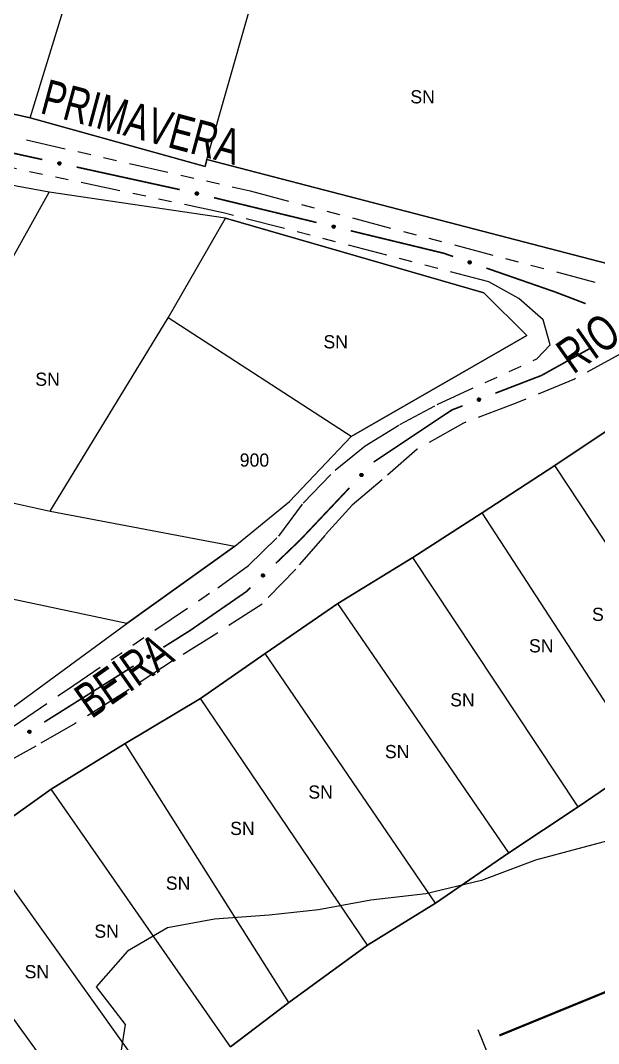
# Model space of a CAD drawing. Extents: x 205454 to 206599, y 4874260 to 4875179.
# Drawn here: x 206127.9 to 206193.6, y 4874531.2 to 4874647.5 of the extents above; entities that cross this region are included whole.
import ezdxf
from ezdxf.enums import TextEntityAlignment as Align

# ---------------------------------------------------------------- set-up
doc = ezdxf.new("R2010")
doc.units = 0
doc.header["$LTSCALE"] = 1.5
doc.header["$MEASUREMENT"] = 0
doc.linetypes.add('TRACO_25', pattern=[8, 3, -1, 1, -1, 1, -1])
for name, color, linetype in [('CD_MALHA_LOTES', 7, 'CONTINUOUS'), ('HD-CURSO-PERENE', 170, 'CONTINUOUS'), ('LM-LIM-SETORES-BAIRROS', 250, 'CONTINUOUS'), ('RU-QUADRA', 210, 'CONTINUOUS'), ('SV-EIXO-RUA-N-PAV', 6, 'CONTINUOUS'), ('SV-RUA-NAO-PAV', 7, 'CONTINUOUS'), ('SV-TXT-RUA-N-PAV', 7, 'CONTINUOUS'), ('Th_NmrPort', 7, 'CONTINUOUS')]:
    doc.layers.add(name, color=color, linetype=linetype)
doc.styles.add('ARIAL', font='ARIAL.SHX')

msp = doc.modelspace()

# ---------------------------------------------------------------- linework, layer by layer
at = {"layer": 'CD_MALHA_LOTES', "linetype": 'Continuous', "flags": 128}
for points in [[(206128.954922, 4874636.461137), (206139.845493, 4874671.937997)], [(206149.044118, 4874631.727467), (206158.491471, 4874665.007633)], [(206128.954922, 4874636.461137), (206109.153884, 4874640.861367)], [(206148.838465, 4874630.933347), (206128.954922, 4874636.461137)], [(206149.044118, 4874631.727467), (206148.838465, 4874630.933347)], [(206199.303611, 4874618.640202), (206149.044118, 4874631.727467)], [(206131.104216, 4874628.0283), (206121.783651, 4874629.705221)], [(206113.126056, 4874595.737807), (206131.104216, 4874628.0283)], [(206151.14928, 4874625.064438), (206131.104216, 4874628.0283)], [(206144.636584, 4874613.715968), (206151.14928, 4874625.064438)], [(206151.14928, 4874625.064438), (206180.514909, 4874616.562835), (206185.42868, 4874611.727061)], [(206131.221211, 4874591.720995), (206144.636584, 4874613.715968)], [(206165.461612, 4874600.222598), (206144.636584, 4874613.715968)], [(206185.42868, 4874611.727061), (206165.461612, 4874600.222598)], [(206188.583952, 4874596.937956), (206196.126678, 4874601.966441)], [(206152.202231, 4874587.743181), (206158.44194, 4874592.812944), (206165.461612, 4874600.222598)], [(206180.329647, 4874591.529963), (206188.583952, 4874596.937956)], [(206207.037541, 4874568.99666), (206188.583952, 4874596.937956)], [(206113.126056, 4874595.737807), (206131.221211, 4874591.720995)], [(206172.45485, 4874586.45404), (206180.329647, 4874591.529963)], [(206198.735798, 4874563.209159), (206180.329647, 4874591.529963)], [(206152.202231, 4874587.743181), (206139.956803, 4874578.96859)], [(206163.915914, 4874581.235801), (206172.45485, 4874586.45404)], [(206191.240509, 4874558.085797), (206172.45485, 4874586.45404)], [(206139.956803, 4874578.96859), (206108.290282, 4874585.676277)], [(206155.661609, 4874575.543177), (206163.915914, 4874581.235801)], [(206183.365713, 4874552.867558), (206163.915914, 4874581.235801)], [(206126.970409, 4874569.453035), (206139.956803, 4874578.96859)], [(206148.308637, 4874570.419816), (206155.661609, 4874575.543177)], [(206175.016531, 4874547.127496), (206155.661609, 4874575.543177)], [(206139.769701, 4874565.296454), (206148.308637, 4874570.419816)], [(206167.28405, 4874542.383642), (206148.308637, 4874570.419816)], [(206131.325642, 4874560.125654), (206139.769701, 4874565.296454)], [(206158.365606, 4874535.837125), (206139.769701, 4874565.296454)], [(206198.735798, 4874563.209159), (206191.240509, 4874558.085797)], [(206123.071337, 4874554.243276), (206131.325642, 4874560.125654)], [(206151.724211, 4874530.80864), (206131.325642, 4874560.125654)], [(206191.240509, 4874558.085797), (206183.365713, 4874552.867558)], [(206143.754537, 4874525.258332), (206123.071337, 4874554.243276)], [(206183.365713, 4874552.867558), (206175.016531, 4874547.127496)], [(206136.638757, 4874520.704233), (206116.192749, 4874549.025037)], [(206175.016531, 4874547.127496), (206167.28405, 4874542.383642)], [(206167.28405, 4874542.383642), (206158.365606, 4874535.837125)], [(206158.365606, 4874535.837125), (206151.724211, 4874530.80864)]]:
    msp.add_lwpolyline(points, dxfattribs=at)
at = {"layer": 'CD_MALHA_LOTES', "linetype": 'Continuous'}
msp.add_lwpolyline([(206131.221211, 4874591.720995), (206152.202231, 4874587.743181)], dxfattribs=at)
at = {"layer": 'HD-CURSO-PERENE', "linetype": 'Continuous'}
msp.add_polyline3d([(206197.776116, 4874555.078094, 2.554287), (206191.230049, 4874553.335514, 2.554287), (206186.392578, 4874552.041256, 2.554287), (206180.26676, 4874549.708318, 2.554287), (206173.940555, 4874548.201298, 2.554287), (206167.669041, 4874547.499646, 2.554287), (206161.733213, 4874546.384796, 2.554287), (206156.117989, 4874545.775139, 2.554287), (206149.91515, 4874545.335714, 2.554287), (206144.564229, 4874544.338093, 2.554287), (206140.004971, 4874541.673629, 2.554287), (206136.458263, 4874537.633749, 2.554287), (206139.748355, 4874533.343293, 2.554287), (206138.908223, 4874528.017316, 2.554287)], dxfattribs=at)
at = {"layer": 'LM-LIM-SETORES-BAIRROS', "const_width": 0.25}
msp.add_lwpolyline([(206182.286594, 4874532.090621), (206196.167827, 4874537.77493)], dxfattribs=at)
at = {"layer": 'LM-LIM-SETORES-BAIRROS'}
msp.add_lwpolyline([(206181.004194, 4874529.94459), (206179.867332, 4874532.720837)], dxfattribs=at)
at = {"layer": 'RU-QUADRA', "linetype": 'Continuous', "flags": 128}
for points in [[(206008.526108, 4874660.222383), (206026.457048, 4874656.592192), (206050.933332, 4874651.751938), (206061.273874, 4874649.991846), (206072.82448, 4874647.681725), (206083.33003, 4874646.031639), (206093.670572, 4874644.16154), (206102.168518, 4874642.538955), (206109.153884, 4874640.861367), (206128.954922, 4874636.461137), (206148.838465, 4874630.933347), (206149.044118, 4874631.727467), (206199.303611, 4874618.640202)], [(206126.970409, 4874569.453035), (206139.956803, 4874578.96859), (206152.202231, 4874587.743181), (206158.44194, 4874592.812944), (206165.461612, 4874600.222598), (206185.42868, 4874611.727061), (206180.514909, 4874616.562835), (206151.14928, 4874625.064438), (206131.104216, 4874628.0283), (206121.783651, 4874629.705221)], [(206196.126678, 4874601.966441), (206188.583952, 4874596.937956), (206180.329647, 4874591.529963), (206172.45485, 4874586.45404), (206163.915914, 4874581.235801), (206155.661609, 4874575.543177), (206148.308637, 4874570.419816), (206139.769701, 4874565.296454), (206131.325642, 4874560.125654), (206123.071337, 4874554.243276), (206116.192749, 4874549.025037), (206108.033322, 4874542.004134), (206100.917542, 4874536.358949), (206093.422253, 4874530.571448)], [(206151.724211, 4874530.80864), (206158.365606, 4874535.837125), (206167.28405, 4874542.383642), (206175.016531, 4874547.127496), (206183.365713, 4874552.867558), (206191.240509, 4874558.085797), (206198.735798, 4874563.209159)]]:
    msp.add_lwpolyline(points, dxfattribs=at)
at = {"layer": 'SV-EIXO-RUA-N-PAV', "const_width": 0.18}
for points in [[(206122.311014, 4874633.483952), (206130.324734, 4874631.729705)], [(206134.232207, 4874630.874338), (206145.954627, 4874628.308235)], [(206149.84775, 4874627.390599), (206161.510982, 4874624.567651)], [(206165.398725, 4874623.626669), (206175.118085, 4874621.274212)], [(206175.118085, 4874621.274212), (206175.970369, 4874621.067927)], [(206175.970369, 4874621.067927), (206177.03114, 4874620.698963)], [(206180.809127, 4874619.384881), (206188.365101, 4874616.756716)], [(206188.365101, 4874616.756716), (206188.693721, 4874616.642414)], [(206188.693721, 4874616.642414), (206192.103566, 4874615.334528)], [(206187.095619, 4874607.176731), (206192.651323, 4874610.27759)], [(206181.835501, 4874605.148734), (206186.500779, 4874606.947396)], [(206186.500779, 4874606.947396), (206187.095619, 4874607.176731)], [(206176.892351, 4874603.242941), (206178.103279, 4874603.709805)], [(206168.041323, 4874597.342256), (206176.308092, 4874602.853436)], [(206176.308092, 4874602.853436), (206176.892351, 4874603.242941)], [(206167.996981, 4874597.295306), (206168.041323, 4874597.342256)], [(206159.682019, 4874588.491229), (206165.250487, 4874594.387253)], [(206159.039933, 4874587.874826), (206159.682019, 4874588.491229)], [(206156.875771, 4874585.79723), (206159.039933, 4874587.874826)], [(206153.231575, 4874582.380153), (206153.535473, 4874582.590544)], [(206153.535473, 4874582.590544), (206153.990222, 4874583.027103)], [(206147.143064, 4874578.16503), (206153.231575, 4874582.380153)], [(206146.639498, 4874577.848503), (206147.143064, 4874578.16503)], [(206144.099589, 4874576.251988), (206146.639498, 4874577.848503)], [(206130.553404, 4874567.737244), (206140.713042, 4874574.123302)]]:
    msp.add_lwpolyline(points, dxfattribs=at)
at = {"layer": 'SV-EIXO-RUA-N-PAV'}
for points in [[(206132.161653, 4874631.44028), (206132.202454, 4874631.467249), (206132.243035, 4874631.482084), (206132.280443, 4874631.484716), (206132.314106, 4874631.478422), (206132.347819, 4874631.468104), (206132.379514, 4874631.450202), (206132.410291, 4874631.422541), (206132.437632, 4874631.381802), (206132.450097, 4874631.339232), (206132.454639, 4874631.302695), (206132.450097, 4874631.267216), (206132.439525, 4874631.234633), (206132.419841, 4874631.202325), (206132.391504, 4874631.171409), (206132.349874, 4874631.144908), (206132.30999, 4874631.130637), (206132.27374, 4874631.129042), (206132.238101, 4874631.133834), (206132.203808, 4874631.14478), (206132.172797, 4874631.162533), (206132.141721, 4874631.191119), (206132.116109, 4874631.232554), (206132.101421, 4874631.272172), (206132.099318, 4874631.308389), (206132.104825, 4874631.343371), (206132.114763, 4874631.377311), (206132.131432, 4874631.409921), (206132.161653, 4874631.44028)], [(206147.790126, 4874628.001882), (206147.831509, 4874628.027948), (206147.872407, 4874628.041889), (206147.909863, 4874628.043698), (206147.94338, 4874628.036666), (206147.976858, 4874628.02561), (206148.008153, 4874628.007016), (206148.038314, 4874627.978686), (206148.064754, 4874627.937356), (206148.076281, 4874627.894522), (206148.080019, 4874627.857895), (206148.074699, 4874627.822524), (206148.063414, 4874627.790181), (206148.043025, 4874627.758313), (206148.014016, 4874627.728027), (206147.971814, 4874627.702447), (206147.931626, 4874627.689056), (206147.89535, 4874627.688257), (206147.859824, 4874627.693831), (206147.825781, 4874627.705528), (206147.795167, 4874627.723956), (206147.764726, 4874627.753219), (206147.740031, 4874627.795207), (206147.726216, 4874627.835137), (206147.724909, 4874627.871392), (206147.731184, 4874627.906244), (206147.741864, 4874627.939958), (206147.759245, 4874627.972193), (206147.790126, 4874628.001882)], [(206163.341101, 4874624.237951), (206163.382485, 4874624.264018), (206163.423382, 4874624.277958), (206163.460839, 4874624.279767), (206163.494355, 4874624.272735), (206163.527834, 4874624.261679), (206163.559128, 4874624.243086), (206163.58929, 4874624.214755), (206163.615729, 4874624.173426), (206163.627256, 4874624.130592), (206163.630994, 4874624.093965), (206163.625674, 4874624.058593), (206163.614389, 4874624.026251), (206163.594, 4874623.994383), (206163.564991, 4874623.964097), (206163.522789, 4874623.938517), (206163.482601, 4874623.925125), (206163.446325, 4874623.924326), (206163.410799, 4874623.9299), (206163.376756, 4874623.941597), (206163.346142, 4874623.960026), (206163.315701, 4874623.989288), (206163.291006, 4874624.031276), (206163.277192, 4874624.071206), (206163.275884, 4874624.107462), (206163.282159, 4874624.142313), (206163.292839, 4874624.176027), (206163.31022, 4874624.208263), (206163.341101, 4874624.237951)], [(206178.820591, 4874620.193095), (206178.86431, 4874620.215019), (206178.906368, 4874620.224922), (206178.943823, 4874620.223085), (206178.976499, 4874620.212832), (206179.008745, 4874620.198577), (206179.038086, 4874620.177032), (206179.065354, 4874620.145906), (206179.087655, 4874620.102204), (206179.094968, 4874620.058454), (206179.095131, 4874620.021636), (206179.086401, 4874619.986949), (206179.072029, 4874619.955855), (206179.048641, 4874619.926118), (206179.016829, 4874619.898792), (206178.972342, 4874619.877431), (206178.931043, 4874619.868006), (206178.894861, 4874619.870734), (206178.860045, 4874619.879731), (206178.827298, 4874619.894679), (206178.798618, 4874619.915994), (206178.771163, 4874619.948074), (206178.750662, 4874619.992261), (206178.740791, 4874620.033344), (206178.74301, 4874620.069555), (206178.75264, 4874620.103633), (206178.766544, 4874620.13615), (206178.786973, 4874620.166546), (206178.820591, 4874620.193095)], [(206179.795728, 4874604.480294), (206179.81492, 4874604.52528), (206179.840614, 4874604.560018), (206179.870383, 4874604.582824), (206179.901944, 4874604.596117), (206179.935764, 4874604.60608), (206179.972077, 4874604.608602), (206180.013002, 4874604.602474), (206180.058263, 4874604.583538), (206180.092119, 4874604.554879), (206180.116039, 4874604.52689), (206180.131796, 4874604.494778), (206180.140924, 4874604.461762), (206180.142296, 4874604.423954), (206180.135681, 4874604.382542), (206180.115539, 4874604.337491), (206180.090116, 4874604.303607), (206180.060743, 4874604.282304), (206180.02836, 4874604.266668), (206179.99371, 4874604.25691), (206179.95805, 4874604.25464), (206179.916366, 4874604.261376), (206179.872164, 4874604.281845), (206179.838079, 4874604.306816), (206179.81637, 4874604.335882), (206179.801694, 4874604.36811), (206179.791288, 4874604.40191), (206179.787233, 4874604.438308), (206179.795728, 4874604.480294)], [(206166.44505, 4874595.812406), (206166.44296, 4874595.861269), (206166.451157, 4874595.903693), (206166.468177, 4874595.937108), (206166.490916, 4874595.962715), (206166.517131, 4874595.986291), (206166.548805, 4874596.00423), (206166.58837, 4874596.016354), (206166.637372, 4874596.018794), (206166.680279, 4874596.007541), (206166.713932, 4874595.992608), (206166.741998, 4874595.970433), (206166.764475, 4874595.944583), (206166.782021, 4874595.911066), (206166.793915, 4874595.870851), (206166.795176, 4874595.821518), (206166.786856, 4874595.779982), (206166.769544, 4874595.748094), (206166.747073, 4874595.720019), (206166.720022, 4874595.69627), (206166.688828, 4874595.67884), (206166.648316, 4874595.666937), (206166.599608, 4874595.666337), (206166.558087, 4874595.674163), (206166.525963, 4874595.691022), (206166.498822, 4874595.713768), (206166.474855, 4874595.739773), (206166.455496, 4874595.770862), (206166.44505, 4874595.812406)], [(206155.253113, 4874584.392074), (206155.253418, 4874584.440981), (206155.263681, 4874584.482952), (206155.282316, 4874584.515495), (206155.306282, 4874584.539958), (206155.333619, 4874584.562223), (206155.366133, 4874584.57859), (206155.406244, 4874584.588762), (206155.455307, 4874584.5888), (206155.497612, 4874584.575461), (206155.530493, 4874584.558898), (206155.557441, 4874584.535376), (206155.578625, 4874584.508457), (206155.59451, 4874584.474121), (206155.604421, 4874584.433372), (206155.603266, 4874584.384037), (206155.592922, 4874584.342958), (206155.57407, 4874584.311955), (206155.550252, 4874584.285014), (206155.52207, 4874584.262617), (206155.490061, 4874584.246735), (206155.449015, 4874584.236829), (206155.400336, 4874584.238615), (206155.359248, 4874584.248464), (206155.327988, 4874584.266875), (206155.301992, 4874584.290922), (206155.279327, 4874584.318069), (206155.261513, 4874584.350068), (206155.253113, 4874584.392074)], [(206142.226089, 4874575.204381), (206142.236287, 4874575.252214), (206142.254834, 4874575.291239), (206142.279671, 4874575.319335), (206142.308092, 4874575.338441), (206142.33937, 4874575.354711), (206142.374524, 4874575.364158), (206142.415864, 4874575.366), (206142.463919, 4874575.356107), (206142.502648, 4874575.33448), (206142.531496, 4874575.311604), (206142.553124, 4874575.283115), (206142.568421, 4874575.252465), (206142.577026, 4874575.215624), (206142.578484, 4874575.173712), (206142.567366, 4874575.125632), (206142.548921, 4874575.087498), (206142.524184, 4874575.060952), (206142.495405, 4874575.03939), (206142.463274, 4874575.023162), (206142.428712, 4874575.014087), (206142.386511, 4874575.012696), (206142.339201, 4874575.024298), (206142.300957, 4874575.04226), (206142.274071, 4874575.066618), (206142.253481, 4874575.095429), (206142.23678, 4874575.126602), (206142.225813, 4874575.161544), (206142.226089, 4874575.204381)], [(206128.692512, 4874566.666152), (206128.701807, 4874566.714169), (206128.719615, 4874566.753536), (206128.743919, 4874566.782095), (206128.771975, 4874566.801733), (206128.802941, 4874566.81859), (206128.837911, 4874566.828697), (206128.879209, 4874566.831318), (206128.927442, 4874566.822331), (206128.966571, 4874566.801438), (206128.995845, 4874566.779109), (206129.018006, 4874566.751032), (206129.033878, 4874566.720676), (206129.043175, 4874566.684004), (206129.045423, 4874566.642127), (206129.035212, 4874566.593846), (206129.017489, 4874566.555371), (206128.993256, 4874566.528364), (206128.964889, 4874566.506264), (206128.933069, 4874566.489433), (206128.898684, 4874566.479709), (206128.856517, 4874566.477523), (206128.808997, 4874566.488232), (206128.770421, 4874566.50547), (206128.743081, 4874566.529317), (206128.721951, 4874566.557735), (206128.704666, 4874566.588588), (206128.693043, 4874566.623318), (206128.692512, 4874566.666152)]]:
    msp.add_lwpolyline(points, close=True, dxfattribs=at)
for points in [[(206132.225551, 4874631.475806), (206132.354808, 4874631.460082)], [(206132.243035, 4874631.482084), (206132.347819, 4874631.468104)], [(206132.099318, 4874631.308389), (206132.450097, 4874631.267216)], [(206132.101421, 4874631.272172), (206132.439525, 4874631.234633)], [(206132.103595, 4874631.288787), (206132.441756, 4874631.25108)], [(206132.104517, 4874631.324903), (206132.450092, 4874631.282779)], [(206132.104825, 4874631.343371), (206132.454639, 4874631.302695)], [(206132.110671, 4874631.25092), (206132.424838, 4874631.218465)], [(206132.113728, 4874631.360601), (206132.44789, 4874631.323769)], [(206132.114763, 4874631.377311), (206132.450097, 4874631.339232)], [(206132.116109, 4874631.232554), (206132.419841, 4874631.202325)], [(206132.127688, 4874631.392466), (206132.439481, 4874631.361927)], [(206132.131432, 4874631.409921), (206132.437632, 4874631.381802)], [(206132.132993, 4874631.21251), (206132.402589, 4874631.187018)], [(206132.141721, 4874631.191119), (206132.391504, 4874631.171409)], [(206132.146979, 4874631.423164), (206132.420117, 4874631.401087)], [(206132.161653, 4874631.44028), (206132.410291, 4874631.422541)], [(206132.163147, 4874631.177972), (206132.363012, 4874631.159364)], [(206132.172797, 4874631.162533), (206132.349874, 4874631.144908)], [(206132.184475, 4874631.454067), (206132.387588, 4874631.437541)], [(206132.192678, 4874631.153349), (206132.32356, 4874631.138667)], [(206132.202454, 4874631.467249), (206132.379514, 4874631.450202)], [(206132.203808, 4874631.14478), (206132.30999, 4874631.130637)], [(206147.77508, 4874627.985092), (206148.047666, 4874627.957022)], [(206147.790126, 4874628.001882), (206148.038314, 4874627.978686)], [(206147.813245, 4874628.015165), (206148.015947, 4874627.994181)], [(206147.831509, 4874628.027948), (206148.008153, 4874628.007016)], [(206147.854789, 4874628.035996), (206147.983669, 4874628.017437)], [(206147.872407, 4874628.041889), (206147.976858, 4874628.02561)], [(206147.724909, 4874627.871392), (206148.074699, 4874627.822524)], [(206147.726216, 4874627.835137), (206148.063414, 4874627.790181)], [(206147.728755, 4874627.851701), (206148.066005, 4874627.806575)], [(206147.73047, 4874627.887787), (206148.075036, 4874627.838083)], [(206147.731184, 4874627.906244), (206148.080019, 4874627.857895)], [(206147.734997, 4874627.813688), (206148.048376, 4874627.77434)], [(206147.740031, 4874627.795207), (206148.043025, 4874627.758313)], [(206147.740463, 4874627.923275), (206148.073735, 4874627.879112)], [(206147.741864, 4874627.939958), (206148.076281, 4874627.894522)], [(206147.755119, 4874627.954825), (206148.066166, 4874627.917446)], [(206147.75647, 4874627.774796), (206148.025441, 4874627.743389)], [(206147.759245, 4874627.972193), (206148.064754, 4874627.937356)], [(206147.764726, 4874627.753219), (206148.014016, 4874627.728027)], [(206147.785859, 4874627.739605), (206147.985266, 4874627.716611)], [(206147.795167, 4874627.723956), (206147.971814, 4874627.702447)], [(206147.814841, 4874627.714339), (206147.945369, 4874627.696785)], [(206147.825781, 4874627.705528), (206147.931626, 4874627.689056)], [(206163.275884, 4874624.107462), (206163.625674, 4874624.058593)], [(206163.277192, 4874624.071206), (206163.614389, 4874624.026251)], [(206163.27973, 4874624.08777), (206163.61698, 4874624.042644)], [(206163.281445, 4874624.123857), (206163.626011, 4874624.074153)], [(206163.282159, 4874624.142313), (206163.630994, 4874624.093965)], [(206163.285972, 4874624.049757), (206163.599351, 4874624.01041)], [(206163.291006, 4874624.031276), (206163.594, 4874623.994383)], [(206163.291438, 4874624.159344), (206163.62471, 4874624.115182)], [(206163.292839, 4874624.176027), (206163.627256, 4874624.130592)], [(206163.306094, 4874624.190895), (206163.617141, 4874624.153515)], [(206163.307446, 4874624.010866), (206163.576416, 4874623.979459)], [(206163.31022, 4874624.208263), (206163.615729, 4874624.173426)], [(206163.315701, 4874623.989288), (206163.564991, 4874623.964097)], [(206163.326055, 4874624.221162), (206163.598641, 4874624.193091)], [(206163.336834, 4874623.975674), (206163.536241, 4874623.952681)], [(206163.341101, 4874624.237951), (206163.58929, 4874624.214755)], [(206163.346142, 4874623.960026), (206163.522789, 4874623.938517)], [(206163.36422, 4874624.251234), (206163.566922, 4874624.230251)], [(206163.365816, 4874623.950408), (206163.496344, 4874623.932855)], [(206163.376756, 4874623.941597), (206163.482601, 4874623.925125)], [(206163.382485, 4874624.264018), (206163.559128, 4874624.243086)], [(206163.405764, 4874624.272065), (206163.534644, 4874624.253506)], [(206163.423382, 4874624.277958), (206163.527834, 4874624.261679)], [(206178.740791, 4874620.033344), (206179.072029, 4874619.955855)], [(206178.74301, 4874620.069555), (206179.086401, 4874619.986949)], [(206178.744926, 4874620.049583), (206179.0762, 4874619.97192)], [(206178.747447, 4874620.011144), (206179.055523, 4874619.941549)], [(206178.750137, 4874620.085333), (206179.088247, 4874620.002402)], [(206178.750662, 4874619.992261), (206179.048641, 4874619.926118)], [(206178.75264, 4874620.103633), (206179.095131, 4874620.021636)], [(206178.763529, 4874620.119682), (206179.090937, 4874620.043363)], [(206178.765042, 4874619.970351), (206179.029691, 4874619.912972)], [(206178.766544, 4874620.13615), (206179.094968, 4874620.058454)], [(206178.771163, 4874619.948074), (206179.016829, 4874619.898792)], [(206178.78118, 4874620.14966), (206179.087127, 4874620.082251)], [(206178.786973, 4874620.166546), (206179.087655, 4874620.102204)], [(206178.790874, 4874619.932472), (206178.987105, 4874619.890222)], [(206178.798618, 4874619.915994), (206178.972342, 4874619.877431)], [(206178.803986, 4874620.177846), (206179.072558, 4874620.123436)], [(206178.817266, 4874619.904511), (206178.945472, 4874619.874364)], [(206178.820591, 4874620.193095), (206179.065354, 4874620.145906)], [(206178.827298, 4874619.894679), (206178.931043, 4874619.868006)], [(206178.844891, 4874620.20407), (206179.044597, 4874620.163501)], [(206178.86431, 4874620.215019), (206179.038086, 4874620.177032)], [(206178.888261, 4874620.220768), (206179.01473, 4874620.189781)], [(206178.906368, 4874620.224922), (206179.008745, 4874620.198577)], [(206179.787233, 4874604.438308), (206180.058263, 4874604.583538)], [(206179.791288, 4874604.40191), (206180.092119, 4874604.554879)], [(206179.792912, 4874604.457925), (206180.033021, 4874604.589983)], [(206179.793725, 4874604.421678), (206180.070756, 4874604.567971)], [(206179.795728, 4874604.480294), (206180.013002, 4874604.602474)], [(206179.799631, 4874604.387395), (206180.098796, 4874604.540759)], [(206179.801694, 4874604.36811), (206180.116039, 4874604.52689)], [(206179.807178, 4874604.504373), (206179.985791, 4874604.602485)], [(206179.811611, 4874604.352528), (206180.123217, 4874604.507763)], [(206179.81492, 4874604.52528), (206179.972077, 4874604.608602)], [(206179.81637, 4874604.335882), (206180.131796, 4874604.494778)], [(206179.829481, 4874604.545146), (206179.946015, 4874604.603236)], [(206179.830739, 4874604.32188), (206180.133724, 4874604.476716)], [(206179.838079, 4874604.306816), (206180.140924, 4874604.461762)], [(206179.840614, 4874604.560018), (206179.935764, 4874604.60608)], [(206179.857507, 4874604.294177), (206180.137575, 4874604.440178)], [(206179.872164, 4874604.281845), (206180.142296, 4874604.423954)], [(206179.897297, 4874604.274419), (206180.136332, 4874604.401676)], [(206179.916366, 4874604.261376), (206180.135681, 4874604.382542)], [(206179.94149, 4874604.262209), (206180.118538, 4874604.356792)], [(206179.95805, 4874604.25464), (206180.115539, 4874604.337491)], [(206179.979701, 4874604.25793), (206180.097017, 4874604.317784)], [(206179.99371, 4874604.25691), (206180.090116, 4874604.303607)], [(206166.44296, 4874595.861269), (206166.548805, 4874596.00423)], [(206166.444993, 4874595.839068), (206166.563816, 4874596.004626)], [(206166.44505, 4874595.812406), (206166.58837, 4874596.016354)], [(206166.447528, 4874595.885473), (206166.527607, 4874595.988148)], [(206166.451157, 4874595.903693), (206166.517131, 4874595.986291)], [(206166.452158, 4874595.79101), (206166.611819, 4874596.01372)], [(206166.455496, 4874595.770862), (206166.637372, 4874596.018794)], [(206166.468526, 4874595.758659), (206166.655358, 4874596.010138)], [(206166.474855, 4874595.739773), (206166.680279, 4874596.007541)], [(206166.488642, 4874595.730276), (206166.692393, 4874595.997682)], [(206166.498822, 4874595.713768), (206166.713932, 4874595.992608)], [(206166.51449, 4874595.703987), (206166.728657, 4874595.978448)], [(206166.525963, 4874595.691022), (206166.741998, 4874595.970433)], [(206166.544967, 4874595.684588), (206166.751529, 4874595.95497)], [(206166.558087, 4874595.674163), (206166.764475, 4874595.944583)], [(206166.581066, 4874595.67114), (206166.770763, 4874595.923666)], [(206166.599608, 4874595.666337), (206166.782021, 4874595.911066)], [(206166.625487, 4874595.670479), (206166.78625, 4874595.888394)], [(206166.648316, 4874595.666937), (206166.793915, 4874595.870851)], [(206166.670624, 4874595.678525), (206166.789557, 4874595.840226)], [(206166.688828, 4874595.67884), (206166.795176, 4874595.821518)], [(206166.706943, 4874595.691146), (206166.786966, 4874595.79575)], [(206166.720022, 4874595.69627), (206166.786856, 4874595.779982)], [(206155.253113, 4874584.392074), (206155.406244, 4874584.588762)], [(206155.253418, 4874584.440981), (206155.366133, 4874584.57859)], [(206155.254361, 4874584.418707), (206155.381146, 4874584.578251)], [(206155.259165, 4874584.370356), (206155.429536, 4874584.584983)], [(206155.259165, 4874584.464932), (206155.344173, 4874584.563564)], [(206155.261513, 4874584.350068), (206155.455307, 4874584.5888)], [(206155.263681, 4874584.482952), (206155.333619, 4874584.562223)], [(206155.27393, 4874584.337242), (206155.472847, 4874584.579274)], [(206155.279327, 4874584.318069), (206155.497612, 4874584.575461)], [(206155.292633, 4874584.307909), (206155.509229, 4874584.565021)], [(206155.301992, 4874584.290922), (206155.530493, 4874584.558898)], [(206155.317163, 4874584.280386), (206155.544508, 4874584.544035)], [(206155.327988, 4874584.266875), (206155.557441, 4874584.535376)], [(206155.346654, 4874584.259518), (206155.566203, 4874584.519465)], [(206155.359248, 4874584.248464), (206155.578625, 4874584.508457)], [(206155.382051, 4874584.24432), (206155.583882, 4874584.487257)], [(206155.400336, 4874584.238615), (206155.59451, 4874584.474121)], [(206155.426386, 4874584.241485), (206155.597624, 4874584.451269)], [(206155.449015, 4874584.236829), (206155.604421, 4874584.433372)], [(206155.471863, 4874584.247312), (206155.598569, 4874584.402997)], [(206155.490061, 4874584.246735), (206155.603266, 4874584.384037)], [(206155.508757, 4874584.25814), (206155.593804, 4874584.358701)], [(206155.52207, 4874584.262617), (206155.592922, 4874584.342958)], [(206142.225813, 4874575.161544), (206142.463919, 4874575.356107)], [(206142.226089, 4874575.204381), (206142.415864, 4874575.366)], [(206142.227619, 4874575.181888), (206142.437909, 4874575.357585)], [(206142.232703, 4874575.23021), (206142.389157, 4874575.360787)], [(206142.235376, 4874575.146471), (206142.479168, 4874575.343227)], [(206142.236287, 4874575.252214), (206142.374524, 4874575.364158)], [(206142.23678, 4874575.126602), (206142.502648, 4874575.33448)], [(206142.246764, 4874575.274506), (206142.349977, 4874575.353888)], [(206142.247754, 4874575.113959), (206142.511911, 4874575.321904)], [(206142.253481, 4874575.095429), (206142.531496, 4874575.311604)], [(206142.254834, 4874575.291239), (206142.33937, 4874575.354711)], [(206142.266205, 4874575.082041), (206142.542212, 4874575.294211)], [(206142.274071, 4874575.066618), (206142.553124, 4874575.283115)], [(206142.290861, 4874575.055635), (206142.558484, 4874575.265759)], [(206142.300957, 4874575.04226), (206142.568421, 4874575.252465)], [(206142.322449, 4874575.033586), (206142.569278, 4874575.230639)], [(206142.339201, 4874575.024298), (206142.577026, 4874575.215624)], [(206142.365293, 4874575.021835), (206142.57545, 4874575.192615)], [(206142.386511, 4874575.012696), (206142.578484, 4874575.173712)], [(206142.411008, 4874575.018337), (206142.566604, 4874575.14515)], [(206142.428712, 4874575.014087), (206142.567366, 4874575.125632)], [(206142.449329, 4874575.021472), (206142.552972, 4874575.102736)], [(206142.463274, 4874575.023162), (206142.548921, 4874575.087498)], [(206128.692512, 4874566.666152), (206128.879209, 4874566.831318)], [(206128.693043, 4874566.623318), (206128.927442, 4874566.822331)], [(206128.694466, 4874566.643691), (206128.901408, 4874566.823319)], [(206128.698638, 4874566.692101), (206128.852605, 4874566.825602)], [(206128.701807, 4874566.714169), (206128.837911, 4874566.828697)], [(206128.702889, 4874566.608427), (206128.942931, 4874566.809741)], [(206128.704666, 4874566.588588), (206128.966571, 4874566.801438)], [(206128.711862, 4874566.736654), (206128.813562, 4874566.817967)], [(206128.715877, 4874566.576154), (206128.97607, 4874566.789039)], [(206128.719615, 4874566.753536), (206128.802941, 4874566.81859)], [(206128.721951, 4874566.557735), (206128.995845, 4874566.779109)], [(206128.734926, 4874566.544589), (206129.006887, 4874566.761921)], [(206128.743081, 4874566.529317), (206129.018006, 4874566.751032)], [(206128.760075, 4874566.518652), (206129.023692, 4874566.733781)], [(206128.770421, 4874566.50547), (206129.033878, 4874566.720676)], [(206128.792073, 4874566.497202), (206129.035145, 4874566.698871)], [(206128.808997, 4874566.488232), (206129.043175, 4874566.684004)], [(206128.83513, 4874566.486261), (206129.042033, 4874566.660969)], [(206128.856517, 4874566.477523), (206129.045423, 4874566.642127)], [(206128.880903, 4874566.483624), (206129.034083, 4874566.613347)], [(206128.898684, 4874566.479709), (206129.035212, 4874566.593846)], [(206128.919159, 4874566.487481), (206129.021252, 4874566.570683)], [(206128.933069, 4874566.489433), (206129.017489, 4874566.555371)]]:
    msp.add_lwpolyline(points, dxfattribs=at)
at = {"layer": 'SV-RUA-NAO-PAV', "linetype": 'TRACO_25'}
for points in [[(206044.046579, 4874652.015497, 4.099275), (206089.573113, 4874642.862566, 3.992724), (206116.832233, 4874636.624557, 4.198215), (206153.981252, 4874628.157053, 4.190604), (206198.73977, 4874616.303475, 3.46758), (206234.020078, 4874638.255376, 3.680682), (206267.020063, 4874660.360019, 3.947059), (206267.381155, 4874662.63686, 3.947059), (206266.426224, 4874664.977264, 3.947059), (206232.434709, 4874678.896765, 4.076442), (206225.96398, 4874681.695538, 4.114496), (206219.681191, 4874683.860224, 4.213437), (206213.334267, 4874686.010095, 4.289544), (206206.134253, 4874687.784094, 4.289544), (206172.515176, 4874697.202101, 4.358041), (206146.192317, 4874704.868331, 4.281933), (206109.673452, 4874714.178765, 4.479814), (206060.55555, 4874725.559796, 4.396095), (206054.077573, 4874727.528397, 4.403706)], [(206117.224941, 4874560.565107, 3.543688), (206133.183259, 4874571.463496, 3.985113), (206150.287377, 4874583.027893, 4.213437), (206153.782176, 4874585.543825, 4.038389), (206157.236634, 4874588.90675, 3.85573), (206160.003686, 4874592.657259, 3.627407), (206163.608818, 4874596.400693, 3.56652), (206167.036187, 4874599.157347, 3.528466), (206170.984254, 4874601.577315, 3.475191), (206175.209437, 4874603.872548, 3.475191), (206186.54458, 4874609.057862, 3.46758), (206188.074461, 4874610.643074, 3.406694), (206187.264714, 4874613.499808, 3.528466), (206184.499421, 4874615.936609, 3.589353), (206181.093431, 4874617.826064, 3.589353), (206150.894328, 4874625.681694, 4.076442), (206116.19161, 4874633.035435, 4.175383)], [(206196.216008, 4874609.714395, 3.673071), (206190.845026, 4874606.753152, 3.65785), (206184.088249, 4874603.968498, 3.619796), (206178.228124, 4874601.758526, 3.581742), (206172.952906, 4874598.795563, 3.581742), (206168.976798, 4874595.282336, 3.581742), (206165.571027, 4874592.397556, 3.581742), (206162.491498, 4874589.019911, 3.718736), (206159.139539, 4874585.152173, 3.939448), (206155.314398, 4874581.165198, 4.213437), (206150.15969, 4874577.80887, 4.205826), (206145.210055, 4874574.752237, 4.205826), (206139.271005, 4874570.851145, 4.205826), (206134.070026, 4874567.583469, 4.099275), (206129.592036, 4874564.997382, 3.779622), (206126.019557, 4874563.033718, 3.711125), (206122.307971, 4874560.449828, 3.46758), (206103.317859, 4874544.424514, 3.46758), (206077.808183, 4874522.87987, 3.863341)]]:
    msp.add_polyline3d(points, dxfattribs=at)

# ---------------------------------------------------------------- texts
at = {"layer": 'SV-TXT-RUA-N-PAV', "style": 'ARIAL', "width": 0.7}
for s, rotation, p in [('PRIMAVERA', 345, (206129.957962, 4874637.052604)), ('RIO', 35, (206190.691282, 4874607.244131)), ('BEIRA', 35, (206135.924431, 4874568.046451))]:
    msp.add_text(s, height=4, rotation=rotation, dxfattribs=at).set_placement(p)
at = {"layer": 'Th_NmrPort', "color": 1}
for s, p in [('SN', (206172.17605, 4874638.86627)), ('SN', (206162.293468, 4874610.998313)), ('SN', (206129.535127, 4874606.739682)), ('900', (206152.776263, 4874597.544481)), ('SN', (206192.82598, 4874579.997715)), ('SN', (206185.660075, 4874576.414762)), ('SN', (206176.702693, 4874570.272558)), ('SN', (206169.280863, 4874564.386279)), ('SN', (206160.579407, 4874559.779626)), ('SN', (206151.688808, 4874555.644236)), ('SN', (206144.379623, 4874549.416578)), ('SN', (206136.254211, 4874543.956961)), ('SN', (206128.32053, 4874539.350308))]:
    msp.add_text(s, height=1.5, dxfattribs=at).set_placement(p, align=Align.MIDDLE_LEFT)

doc.saveas('drawing.dxf')
